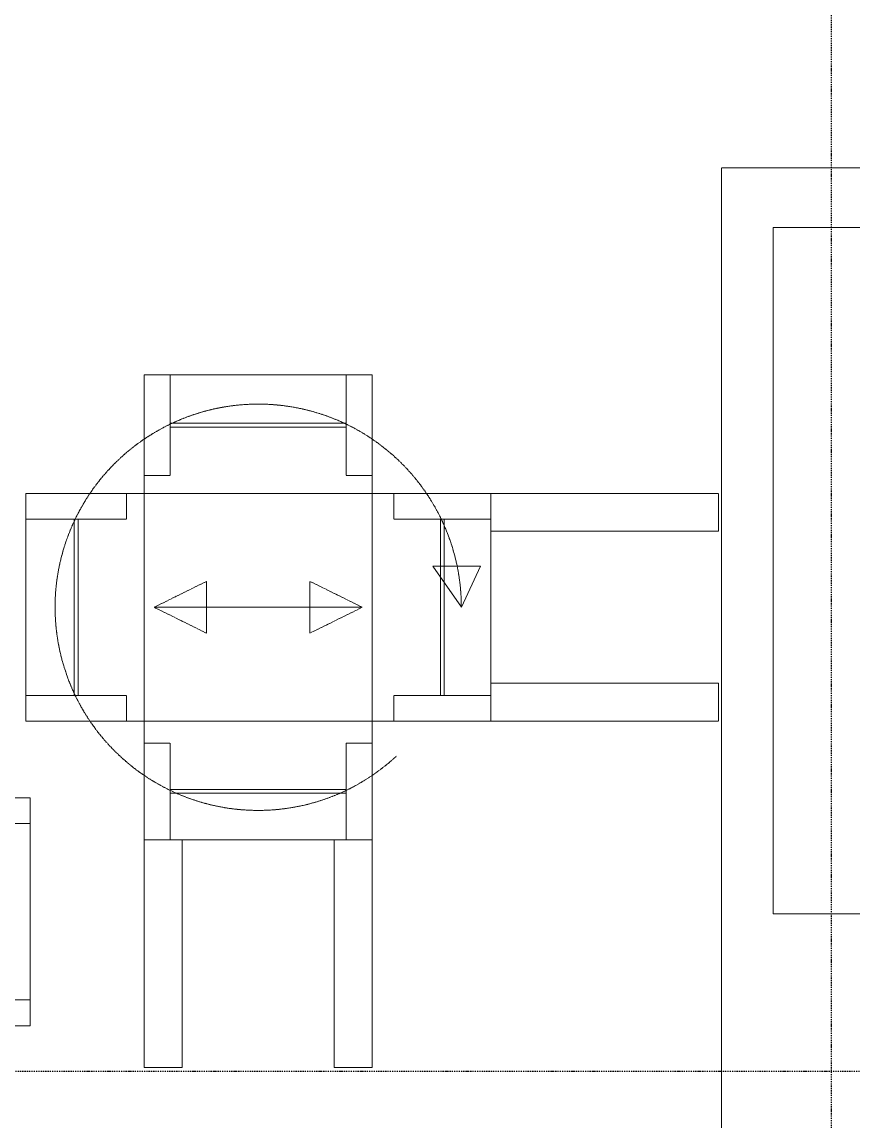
# Model space of a CAD drawing. Header units: millimetres. Extents: x 2179 to 48742, y 3478 to 161002.
# Drawn here: x 26806 to 31183, y 146722 to 152516 of the extents above; entities that cross this region are included whole.
import ezdxf

# ---------------------------------------------------------------- set-up
doc = ezdxf.new("R2010")
doc.units = ezdxf.units.MM
doc.linetypes.add('1_Čerchovaná 6_0mm', pattern=[12, 6, -3, 0, -3])
doc.linetypes.add('IMPORT-DASHED _2_', pattern=[9.652, 8.128, -1.524])
for name, color, linetype, lineweight, true_color in [('2966-1_navrh dispozice stroju-HK_02_dwg-1', 7, 'Continuous', 9, 0x919191), ('man_ plochy-1', 7, 'IMPORT-DASHED _2_', 9, 0x919191), ('man_ plochy-2', 7, 'Continuous', 9, 0x919191), ('S-GRID-1', 9, '1_Čerchovaná 6_0mm', 25, 0x808080)]:
    doc.layers.add(name, color=color, linetype=linetype, lineweight=lineweight, true_color=true_color)
doc.layers.add('Obrys-2', color=7, linetype='IMPORT-DASHED _2_', lineweight=9)

# ---------------------------------------------------------------- blocks, each defined once
blk = doc.blocks.new('2966-1_navrh dispozice stroju-HK_02_dwg_dfbg-904805-1NP _ stroje')
at = {"layer": 'man_ plochy-1'}
blk.add_arc((0, 0), 1070, 90, 42.92807, dxfattribs=at)
at = {"layer": 'man_ plochy-2', "flags": 128}
blk.add_lwpolyline([(-215.9, 1170.4), (-215.9, 919.5), (0, 1070)], close=True, dxfattribs=at)
at = {"layer": 'Obrys-2'}
for p, q in [((-600, 1225), (600, 1225)), ((-464.1, 980), (464.1, 980)), ((-464.1, 960), (464.1, 960)), ((1225, 600), (1225, -600)), ((-969.1, 464.1), (-969.1, -464.1)), ((-949.1, 464.1), (-949.1, -464.1)), ((960, 464.1), (960, -464.1)), ((980, 464.1), (980, -464.1)), ((-464.1, -949.1), (464.1, -949.1)), ((-464.1, -969.1), (464.1, -969.1))]:
    blk.add_line(p, q, dxfattribs=at)
at = {"layer": 'Obrys-2', "flags": 128}
for points in [[(400, 1225), (400, 2425), (600, 2425), (600, -1225), (-600, -1225), (-600, 2425), (-400, 2425), (-400, 1225)], [(-464.1, 1225), (-464.1, 715), (-600, 715)], [(600, 715), (464.1, 715), (464.1, 1225)], [(1225, -400), (2425, -400), (2425, -600), (-1225, -600), (-1225, 600), (2425, 600), (2425, 400), (1225, 400)], [(-1225, 464.1), (-693.2, 464.1), (-693.2, 600)], [(715, 600), (715, 464.1), (1225, 464.1)], [(-1225, -464.1), (-693.2, -464.1), (-693.2, -600)], [(1225, -464.1), (715, -464.1), (715, -600)], [(-464.1, -1225), (-464.1, -693.2), (-600, -693.2)], [(464.1, -1225), (464.1, -693.2), (600, -693.2)]]:
    blk.add_lwpolyline(points, dxfattribs=at)
blk = doc.blocks.new('2966-1_navrh dispozice stroju-HK_02_dwg_gbvf_2_-904811-1NP _ stroje')
at = {"layer": 'man_ plochy-1'}
blk.add_arc((0, 0), 1070, 360, 312.92807, dxfattribs=at)
at = {"layer": 'man_ plochy-2', "flags": 128}
blk.add_lwpolyline([(1070, 0), (1170.4, 215.9), (919.5, 215.9)], close=True, dxfattribs=at)
at = {"layer": 'Obrys-2'}
for p, q in [((464.1, 969.1), (-464.1, 969.1)), ((464.1, 949.1), (-464.1, 949.1)), ((464.1, -960), (-464.1, -960)), ((464.1, -980), (-464.1, -980)), ((600, -1225), (-600, -1225))]:
    blk.add_line(p, q, dxfattribs=at)
at = {"layer": 'Obrys-2', "flags": 128}
for points in [[(-464.1, 1225), (-464.1, 693.2), (-600, 693.2)], [(-400, -1225), (-400, -2425), (-600, -2425), (-600, 1225), (600, 1225), (600, -2425), (400, -2425), (400, -1225)], [(464.1, 1225), (464.1, 693.2), (600, 693.2)], [(-600, -715), (-464.1, -715), (-464.1, -1225)], [(464.1, -1225), (464.1, -715), (600, -715)]]:
    blk.add_lwpolyline(points, dxfattribs=at)
blk = doc.blocks.new('2966-1_navrh dispozice stroju-HK_02_dwg-876232-1NP _ stroje')
at = {"layer": 'man_ plochy-1', "flags": 128}
blk.add_lwpolyline([(-56626.1, 50512.8), (-70737.9, 58995.4), (-67276.2, 64754.2), (-53164.5, 56271.6)], close=True, dxfattribs=at)
blk.add_lwpolyline([(-69728.4, 56181.2), (-69753.6, 55874.9), (-69870.4, 55945.1), (-69987.2, 56015.3), (-69728.4, 56181.2), (-70293.3, 55241.5), (-70034.5, 55407.5), (-70151.3, 55477.7), (-70268.1, 55547.9), (-70293.3, 55241.5)], dxfattribs=at)
at = {"layer": 'man_ plochy-2', "flags": 128}
blk.add_lwpolyline([(-66008.7, 59234.6), (-67228.8, 57204.8), (-70327.2, 59067.2), (-67175.6, 64310.1)], dxfattribs=at)
at = {"rotation": 328.989640494807}
for name, p in [('2966-1_navrh dispozice stroju-HK_02_dwg_dfbg-904805-1NP _ stroje', (-70010.9, 55711.4)), ('2966-1_navrh dispozice stroju-HK_02_dwg_gbvf_2_-904811-1NP _ stroje', (-69886.6, 52805.2))]:
    blk.add_blockref(name, p, dxfattribs=at)

msp = doc.modelspace()

# ---------------------------------------------------------------- linework, layer by layer
at = {"layer": 'S-GRID-1'}
for p, q in [((31069.8, 120650.8), (31069.8, 158068.3)), ((15251.9, 146990.4), (41989.2, 146990.4))]:
    msp.add_line(p, q, dxfattribs=at)

# ---------------------------------------------------------------- block references
at = {"layer": '2966-1_navrh dispozice stroju-HK_02_dwg-1', "rotation": 301.0103595051887}
msp.add_blockref('2966-1_navrh dispozice stroju-HK_02_dwg-876232-1NP _ stroje', (16370.5, 60726.8), dxfattribs=at)

doc.saveas('drawing.dxf')
